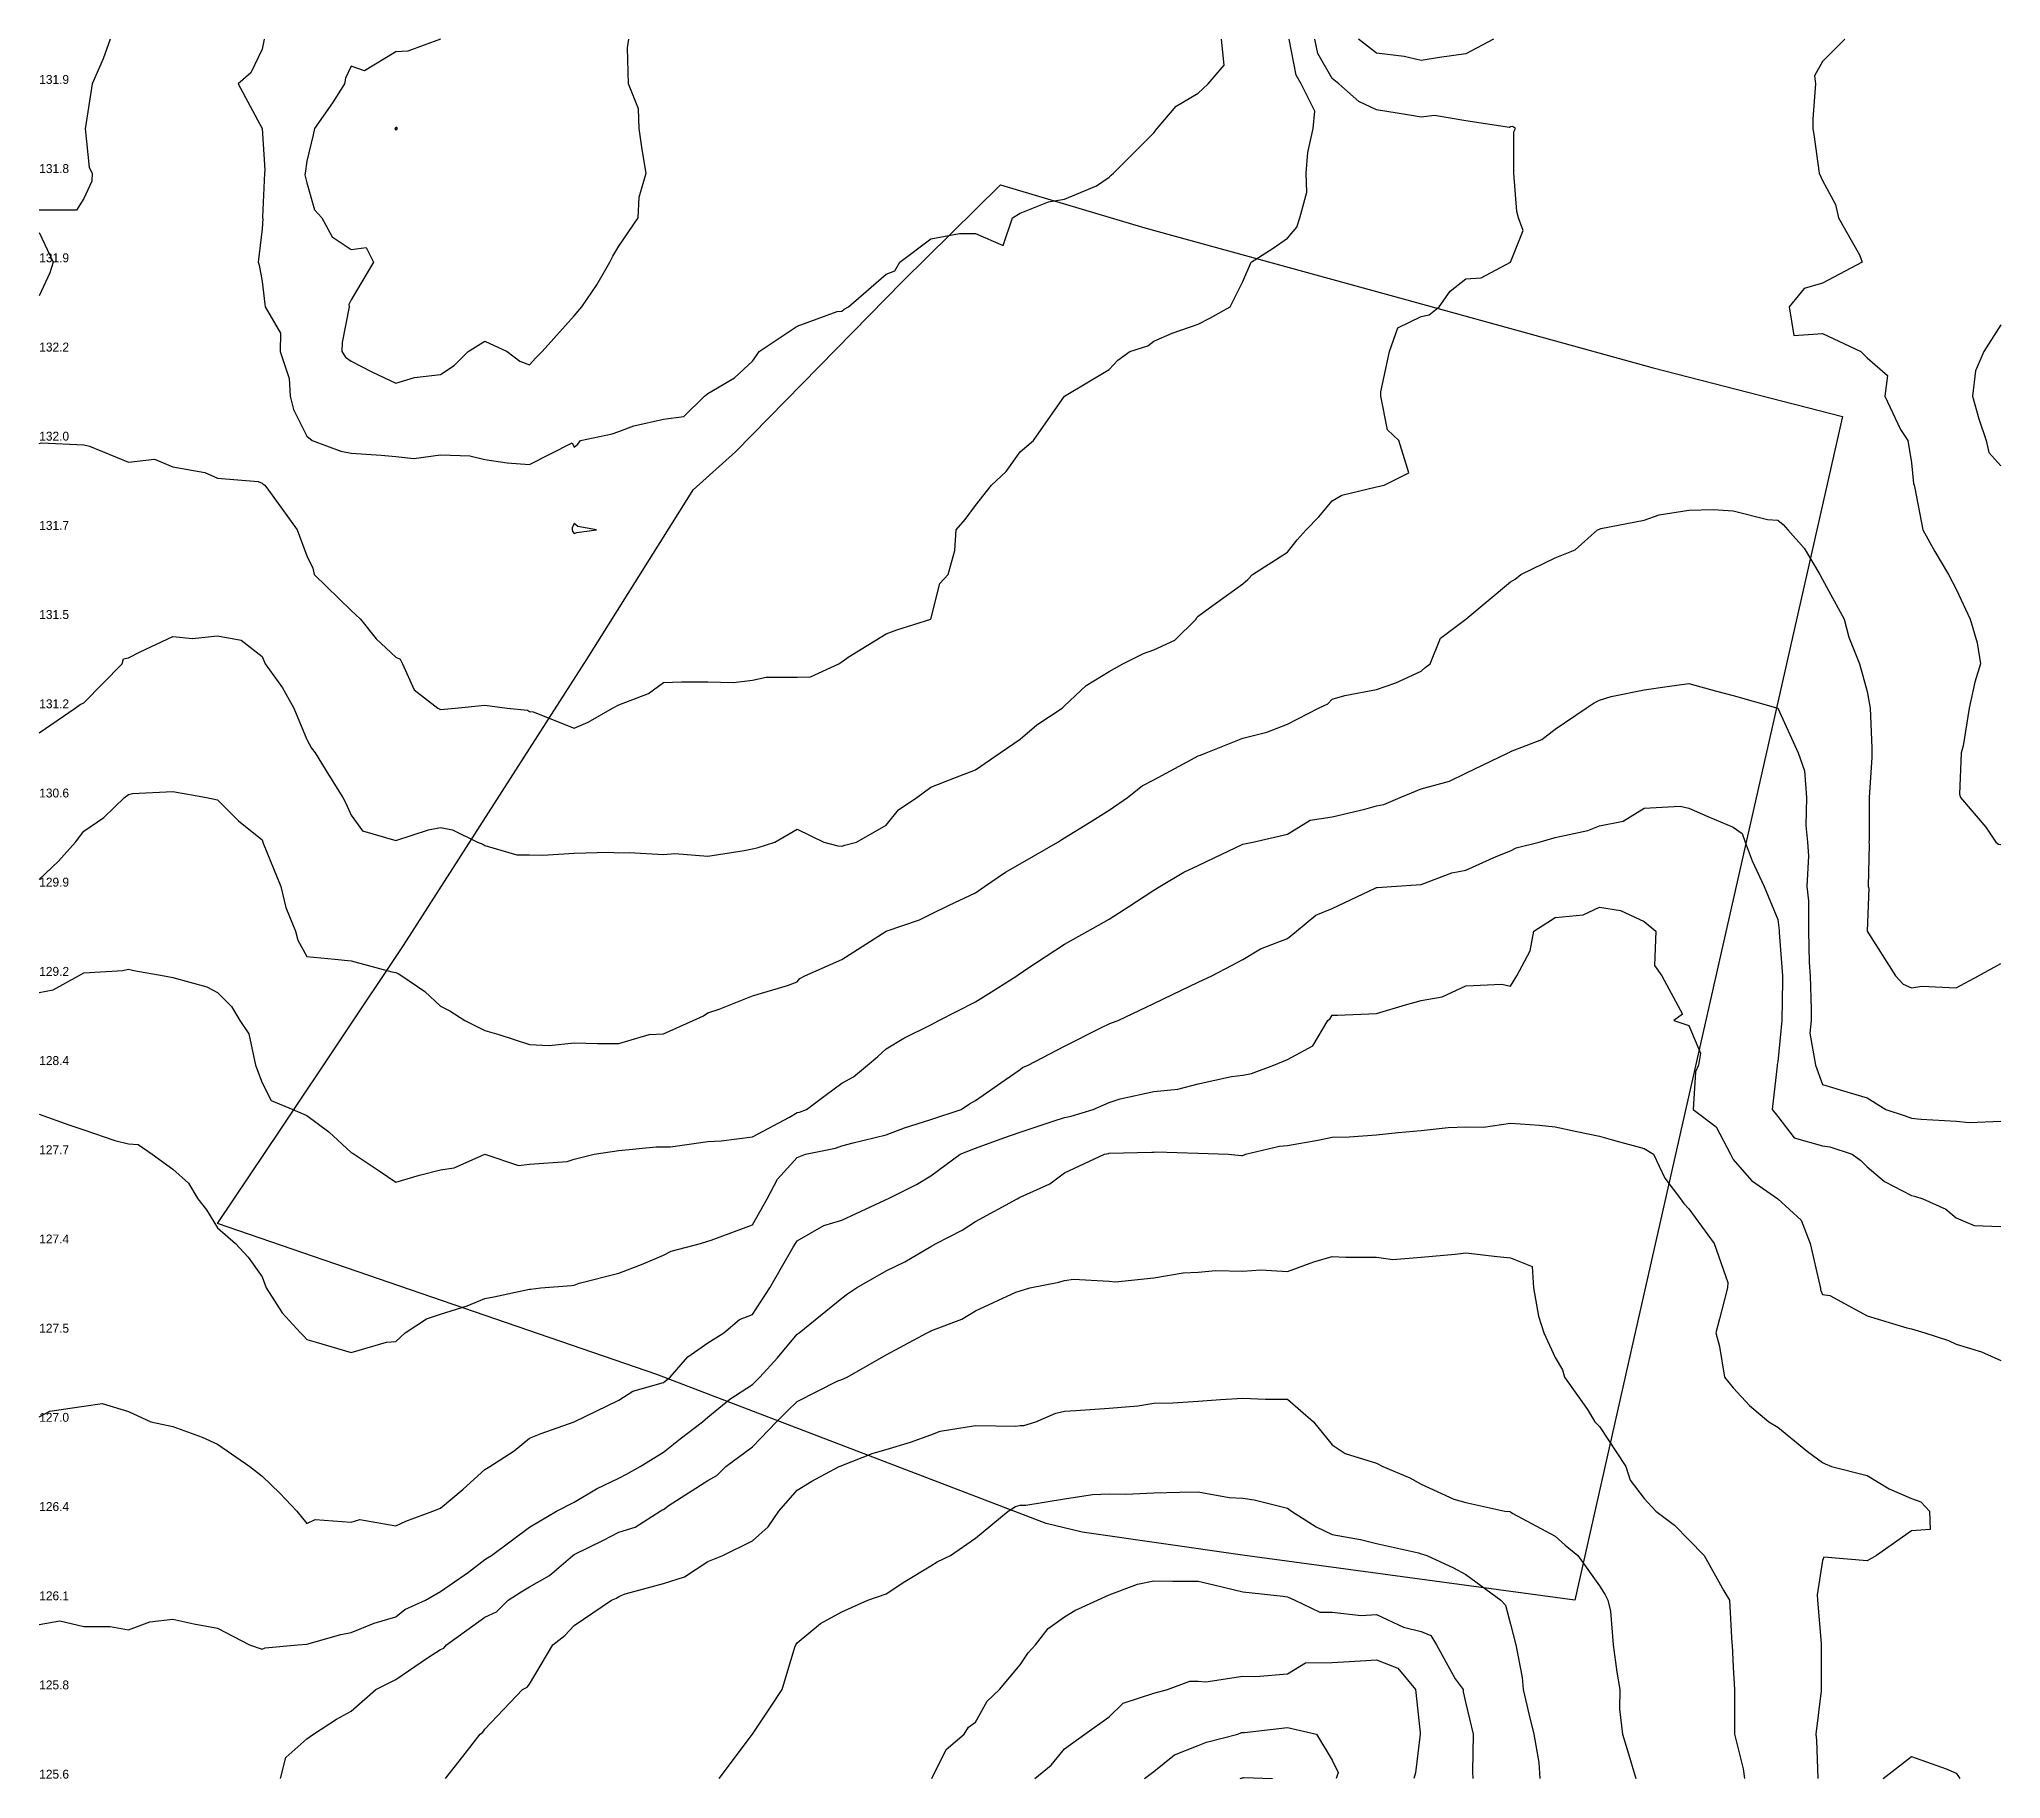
# Model space of a CAD drawing. Extents: x 0 to 220, y 0 to 195.
import ezdxf

# ---------------------------------------------------------------- set-up
doc = ezdxf.new("R2010")
doc.units = 0
for name, color, linetype in [('CONTOURS_MAJEURES', 3, 'CONTINUOUS'), ('CONTOURS_MINEURES', 8, 'CONTINUOUS'), ('PARCELLE', 4, 'CONTINUOUS'), ('POINTS_COTES', 7, 'CONTINUOUS')]:
    doc.layers.add(name, color=color, linetype=linetype)

msp = doc.modelspace()

# ---------------------------------------------------------------- linework, layer by layer
at = {"layer": 'CONTOURS_MAJEURES'}
for points in [[(163.113, 195.003), (160.005, 193.357), (157.03, 192.974), (155.005, 192.611), (153.074, 193.072), (149.995, 193.446), (147.978, 195.003)], [(40.084, 184.911), (40.175, 184.999), (40.099, 185.101), (39.997, 185.093), (39.893, 184.999), (39.997, 184.814), (40.084, 184.911)], [(0.001, 100.815), (2.154, 102.85), (4.08, 105.001), (5.001, 106.207), (7.245, 107.754), (9.583, 109.997), (10, 110.331), (10.455, 110.452), (14.999, 110.65), (18.749, 109.997), (19.999, 109.734), (22.367, 107.368), (24.998, 105.239), (25.083, 105.001), (25.109, 104.89), (27.103, 100.004), (27.658, 97.661), (28.729, 94.997), (28.986, 93.986), (29.998, 92.166), (33.146, 91.851), (34.997, 91.666), (39.542, 90.455), (39.997, 90.357), (40.247, 90.25), (40.663, 90.001), (43.24, 88.245), (44.996, 86.582), (46.067, 86.075), (47.723, 85.004), (49.996, 83.866), (51.558, 83.439), (54.995, 82.292), (57.199, 82.2), (60.005, 82.5), (62.597, 82.408), (65.005, 82.408), (68.425, 83.423), (70.004, 83.502), (73.337, 85.004), (74.486, 85.521), (75.004, 85.837), (76.253, 86.253), (80.003, 87.752), (83.931, 88.93), (85.002, 89.319), (85.315, 89.688), (85.885, 90.001), (90.002, 91.841), (95.001, 94.997), (98.711, 96.289), (100.001, 96.905), (102.064, 97.938), (105, 99.306), (106.035, 100.004), (108.38, 101.623), (110, 102.558), (114.23, 105.001), (114.701, 105.299), (114.999, 105.477), (117.793, 107.205), (119.998, 108.57), (122.067, 109.997), (123.71, 111.287), (124.998, 111.977), (129.247, 114.254), (129.997, 114.655), (130.247, 114.754), (130.88, 115.005), (134.997, 116.631), (137.682, 117.318), (139.996, 118.208), (143.496, 120.001), (144.512, 120.485), (144.996, 121), (146.424, 121.429), (149.995, 122.115), (152.142, 122.856), (155.005, 124.165), (155.45, 124.553), (156.005, 124.998), (157.148, 127.859), (160.005, 130.005), (162.732, 132.276), (165.004, 134.169), (165.517, 134.489), (166.181, 135.001), (170.004, 136.857), (172.248, 137.755), (174.786, 139.998), (175.003, 140.096), (175.155, 140.15), (180.003, 141.097), (181.669, 141.667), (185.002, 142.189), (187.729, 142.274), (190.001, 142.144), (193.847, 141.153), (195.001, 141.071), (195.601, 140.599), (196.112, 139.998), (197.942, 137.94), (199.688, 135.001), (200, 134.446), (202.424, 130.005), (202.976, 127.978), (204.166, 124.998), (205, 121.875), (205.349, 120.001), (205.555, 115.56), (205.543, 115.005), (205.521, 114.483), (205.222, 109.997), (205.222, 105.223), (205.208, 105.001), (205.244, 104.757), (205.125, 100.004), (205.192, 99.812), (205, 94.997), (208.181, 90.001), (209.069, 89.071), (209.999, 88.668), (211.142, 88.859), (214.999, 88.65), (217.498, 90.001), (219.998, 91.388)], [(27.052, -0.001), (27.641, 2.354), (29.998, 4.455), (30.767, 4.995), (33.331, 6.664), (34.997, 7.557), (37.76, 10.003), (39.997, 11.106), (43.538, 13.542), (44.996, 14.461), (45.381, 14.615), (45.682, 14.999), (49.996, 18.096), (51.281, 18.711), (52.591, 19.996), (54.048, 20.944), (54.995, 21.486), (57.218, 22.782), (59.841, 25.003), (60.005, 25.118), (63.274, 26.733), (65.005, 27.648), (66.823, 28.183), (69.655, 29.999), (69.883, 30.12), (70.004, 30.187), (70.656, 30.651), (75.004, 33.41), (76.003, 33.997), (77.003, 34.996), (80.003, 37.205), (82.679, 40.003), (83.865, 41.14), (85.002, 42.293), (89.585, 44.583), (90.002, 44.75), (90.602, 45), (95.001, 47.498), (99.584, 49.996), (99.873, 50.125), (100.001, 50.205), (103.485, 51.514), (105, 52.439), (109.545, 54.548), (110, 54.681), (111.111, 55.004), (114.363, 55.64), (114.999, 55.857), (115.999, 56.003), (119.998, 55.761), (120.693, 55.698), (124.998, 56.128), (128.295, 56.705), (129.997, 56.78), (131.948, 56.953), (134.997, 56.877), (137.024, 57.029), (139.996, 56.859), (142.95, 57.956), (144.996, 58.549), (146.547, 58.449), (149.995, 58.449), (151.799, 58.201), (155.005, 58.479), (158.814, 58.81), (160.005, 58.959), (163.523, 58.52), (165.004, 58.401), (167.432, 57.43), (167.58, 55.004), (168.152, 51.851), (168.754, 49.996), (170.004, 47.22), (170.837, 45.832), (171.056, 45), (173.64, 41.366), (174.486, 40.003), (174.744, 39.744), (175.003, 39.485), (177.957, 34.996), (178.451, 33.445), (180.003, 31.398), (181.299, 29.999), (183.415, 28.413), (185.002, 26.776), (186.721, 25.003), (188.93, 21.069), (189.56, 19.996), (189.845, 15.155), (189.87, 14.999), (190.001, 12.501), (190.144, 10.003), (190.137, 9.867), (190.137, 4.995), (191.088, 1.085), (191.251, -0.001)], [(123.98, -0.001), (124.998, 0.795), (127.318, 2.677), (129.997, 3.718), (130.917, 4.076), (134.42, 4.995), (134.837, 5.155), (134.997, 5.174), (135.189, 5.188), (139.996, 5.735), (143.246, 4.995), (144.996, 2.081), (145.671, 0.674), (145.442, -0.001)]]:
    msp.add_lwpolyline(points, dxfattribs=at)
at = {"layer": 'CONTOURS_MINEURES'}
for points in [[(0.001, 117.261), (4.048, 120.001), (4.592, 120.409), (5.001, 120.589), (9.286, 124.998), (9.468, 125.53), (10, 125.656), (11.316, 126.315), (14.999, 128.058), (17.187, 127.814), (19.999, 128.106), (22.646, 127.649), (24.998, 125.788), (25.347, 124.998), (27.295, 122.297), (28.54, 120.001), (29.998, 116.504), (30.533, 115.54), (30.935, 115.005), (32.498, 112.501), (34.06, 109.997), (34.372, 109.373), (34.997, 107.999), (36.247, 106.25), (39.997, 105.179), (43.645, 106.351), (44.996, 106.613), (46.347, 106.351), (49.162, 105.001), (49.746, 104.751), (49.996, 104.631), (53.567, 103.573), (54.995, 103.573), (56.469, 103.531), (60.005, 103.752), (63.876, 103.873), (65.005, 103.795), (66.171, 103.835), (70.004, 103.596), (71.29, 103.716), (75.004, 103.423), (79.066, 104.064), (80.003, 104.232), (80.628, 104.376), (82.503, 105.001), (85.002, 106.428), (88.002, 105.001), (89.567, 104.566), (90.002, 104.525), (90.347, 104.656), (91.668, 105.001), (95.001, 106.904), (96.384, 108.615), (98.422, 109.997), (100.001, 111.153), (102.778, 112.223), (105, 113.079), (107.778, 115.005), (110, 116.542), (111.874, 118.127), (114.736, 120.001), (114.999, 120.264), (117.431, 122.567), (119.998, 124.129), (121.537, 124.998), (123.844, 126.153), (124.998, 126.552), (127.379, 127.62), (129.759, 130.005), (129.831, 130.172), (129.997, 130.338), (131.247, 131.254), (134.997, 133.931), (135.552, 134.446), (136.068, 135.001), (139.996, 137.5), (141.096, 138.899), (142.111, 139.998), (143.525, 141.471), (144.996, 143.264), (146.107, 143.892), (149.995, 144.833), (150.83, 145.005), (153.614, 146.393), (152.5, 150.002), (151.224, 151.227), (150.451, 154.998), (150.484, 155.486), (151.44, 159.994), (152.357, 162.641), (155.005, 163.937), (155.882, 164.123), (157.005, 165.002), (158.261, 166.745), (160.005, 168.125), (161.735, 168.269), (165.004, 169.998), (166.433, 173.567), (165.913, 174.995), (165.718, 175.71), (165.389, 180.002), (165.389, 184.614), (165.56, 184.999), (165.231, 185.226), (165.004, 185.177), (164.912, 185.091), (160.005, 185.857), (156.472, 186.464), (155.005, 186.262), (153.453, 186.547), (149.995, 187.08), (148.004, 188.005), (145.771, 189.995), (144.996, 190.596), (143.402, 193.406), (143.077, 195.003)], [(0.001, 149.669), (0.239, 149.764), (5.001, 149.547), (5.626, 149.377), (10, 147.596), (12.916, 147.92), (14.999, 147.063), (18.571, 146.433), (19.999, 145.805), (24.564, 145.44), (24.998, 145.249), (25.099, 145.106), (25.301, 145.005), (26.109, 143.892), (28.937, 139.998), (29.998, 137.083), (30.692, 135.695), (30.831, 135.001), (34.997, 130.972), (35.489, 130.496), (36.032, 130.005), (37.785, 127.79), (39.997, 125.739), (40.484, 125.486), (40.737, 124.998), (42.048, 122.051), (44.702, 120.001), (44.996, 119.866), (46.663, 120.001), (49.996, 120.358), (52.495, 120.001), (54.762, 119.769), (54.995, 119.631), (55.413, 119.585), (60.005, 117.753), (61.557, 118.451), (64.29, 120.001), (65.005, 120.385), (68.338, 121.667), (70.004, 122.902), (72.035, 122.968), (75.004, 122.968), (77.882, 122.878), (80.003, 123.157), (81.525, 123.477), (85.002, 123.477), (86.492, 123.509), (89.669, 124.998), (89.888, 125.111), (90.002, 125.198), (90.716, 125.713), (95.001, 128.336), (96.201, 128.803), (100.001, 130.005), (101.001, 134.002), (101.945, 135.001), (102.693, 137.692), (102.858, 139.998), (103.846, 141.153), (105, 142.729), (106.786, 145.005), (108.448, 146.556), (110, 148.753), (111.499, 150.002), (114.999, 154.998), (119.998, 157.996), (120.966, 159.027), (122.306, 159.994), (124.35, 160.644), (124.998, 161.163), (127.057, 162.056), (129.997, 163.076), (131.279, 163.718), (133.568, 165.002), (134.997, 167.857), (135.934, 169.998), (138.411, 171.583), (139.996, 172.705), (141.054, 173.938), (141.371, 174.995), (142.153, 177.842), (142.111, 180.002), (142.288, 182.292), (142.865, 184.999), (143.056, 186.938), (141.549, 189.995), (140.986, 190.987), (140.171, 195.003)], [(7.941, 195.003), (7.174, 192.825), (5.938, 189.995), (5.186, 185.184), (5.167, 184.999), (5.607, 180.608), (5.953, 180.002), (5.91, 179.092), (5.001, 177.141), (4.167, 175.829), (0.001, 175.829)], [(25.211, 195.003), (24.998, 193.89), (23.749, 191.247), (22.306, 189.995), (24.998, 184.999), (25.314, 180.318), (25.271, 180.002), (25.046, 175.042), (25.056, 174.995), (25.075, 174.918), (24.998, 173.746), (24.557, 169.998), (24.686, 169.686), (24.998, 167.857), (25.292, 165.296), (25.326, 165.002), (27.06, 162.059), (27.018, 159.994), (28.028, 156.966), (28.141, 154.998), (28.504, 153.505), (29.998, 150.519), (30.623, 150.002), (33.831, 148.836), (34.997, 148.584), (38.351, 148.357), (39.997, 148.222), (41.996, 148.003), (44.996, 148.424), (48.301, 148.308), (49.996, 147.876), (52.495, 147.503), (54.995, 147.329), (59.767, 149.764), (60.005, 149.288), (60.39, 149.617), (60.719, 150.002), (64.255, 150.751), (65.005, 151.035), (66.671, 151.667), (70.004, 152.391), (72.311, 152.692), (74.619, 154.998), (75.004, 155.292), (77.966, 157.034), (80.003, 158.924), (80.444, 159.554), (80.753, 159.994), (85.002, 162.832), (89.476, 164.475), (90.002, 164.501), (90.265, 164.738), (90.771, 165.002), (95.001, 168.666), (95.954, 169.047), (96.54, 169.998), (100.001, 172.644), (103.215, 173.21), (105, 173.21), (108.125, 171.872), (109.166, 174.995), (110, 175.496), (113.214, 176.783), (114.999, 177.081), (118.57, 178.572), (119.998, 179.525), (120.237, 179.764), (120.498, 180.002), (124.998, 184.499), (125.398, 184.999), (127.498, 187.497), (129.997, 188.961), (131.108, 189.995), (132.897, 192.098), (132.586, 195.003)], [(44.996, 195.003), (41.335, 193.662), (39.997, 193.582), (36.479, 191.479), (34.997, 191.998), (34.362, 190.631), (34.243, 189.995), (32.892, 187.891), (30.857, 184.999), (30.712, 184.285), (29.998, 181.335), (29.816, 180.002), (29.807, 179.811), (29.998, 178.889), (30.873, 175.871), (31.705, 174.995), (32.855, 172.853), (34.997, 171.445), (36.664, 171.664), (37.497, 169.998), (34.997, 165.771), (34.734, 165.265), (34.775, 165.002), (33.979, 161.015), (33.94, 159.994), (34.35, 159.348), (34.997, 158.917), (37.289, 157.704), (39.997, 156.441), (42.093, 157.093), (44.996, 157.425), (46.548, 158.444), (48.099, 159.994), (49.996, 161.166), (52.495, 159.994), (53.917, 158.917), (54.995, 158.509), (55.711, 159.281), (56.408, 159.994), (60.005, 164), (60.859, 165.002), (62.541, 167.464), (63.982, 169.998), (64.323, 170.68), (65.005, 171.797), (67.167, 174.995), (67.29, 177.284), (68.066, 180.002), (67.636, 182.632), (67.304, 184.999), (67.216, 187.209), (66.086, 189.995), (65.977, 194.029), (66.134, 195.003)], [(163.113, 195.003), (160.005, 193.357), (157.03, 192.974), (155.005, 192.611), (153.074, 193.072), (149.995, 193.446), (147.978, 195.003)], [(202.5, 195.003), (200, 192.499), (199.091, 190.905), (199.231, 189.995), (198.929, 186.069), (198.929, 184.999), (199.063, 184.062), (199.643, 180.002), (200, 179.168), (201.471, 176.468), (201.786, 174.995), (204.166, 170.831), (204.444, 169.998), (200, 167.647), (197.955, 167.046), (196.251, 165.002), (196.786, 161.783), (200, 161.997), (204.286, 159.994), (205, 159.281), (207.307, 157.304), (207, 154.998), (208.749, 151.251), (209.564, 150.002), (209.999, 147.503), (210.199, 145.205), (210.293, 145.005), (210.344, 144.66), (211.249, 139.998), (212.588, 137.589), (214.142, 135.001), (214.999, 133.336), (216.577, 130.005), (217.345, 127.348), (217.736, 124.998), (217.089, 122.908), (216.443, 120.001), (215.788, 115.794), (215.554, 115.005), (215.383, 110.382), (215.475, 109.997), (218.332, 106.666), (219.443, 105.001), (219.76, 104.763), (219.998, 104.715)], [(40.084, 184.911), (40.175, 184.999), (40.099, 185.101), (39.997, 185.093), (39.893, 184.999), (39.997, 184.814), (40.084, 184.911)], [(0.001, 173.329), (1.58, 169.998), (1.201, 168.799), (0.001, 166.251)], [(219.998, 162.999), (218.089, 159.994), (217.15, 157.844), (216.829, 154.998), (217.547, 152.451), (218.375, 150.002), (218.654, 148.659), (219.998, 147.163)], [(0.001, 100.815), (2.154, 102.85), (4.08, 105.001), (5.001, 106.207), (7.245, 107.754), (9.583, 109.997), (10, 110.331), (10.455, 110.452), (14.999, 110.65), (18.749, 109.997), (19.999, 109.734), (22.367, 107.368), (24.998, 105.239), (25.083, 105.001), (25.109, 104.89), (27.103, 100.004), (27.658, 97.661), (28.729, 94.997), (28.986, 93.986), (29.998, 92.166), (33.146, 91.851), (34.997, 91.666), (39.542, 90.455), (39.997, 90.357), (40.247, 90.25), (40.663, 90.001), (43.24, 88.245), (44.996, 86.582), (46.067, 86.075), (47.723, 85.004), (49.996, 83.866), (51.558, 83.439), (54.995, 82.292), (57.199, 82.2), (60.005, 82.5), (62.597, 82.408), (65.005, 82.408), (68.425, 83.423), (70.004, 83.502), (73.337, 85.004), (74.486, 85.521), (75.004, 85.837), (76.253, 86.253), (80.003, 87.752), (83.931, 88.93), (85.002, 89.319), (85.315, 89.688), (85.885, 90.001), (90.002, 91.841), (95.001, 94.997), (98.711, 96.289), (100.001, 96.905), (102.064, 97.938), (105, 99.306), (106.035, 100.004), (108.38, 101.623), (110, 102.558), (114.23, 105.001), (114.701, 105.299), (114.999, 105.477), (117.793, 107.205), (119.998, 108.57), (122.067, 109.997), (123.71, 111.287), (124.998, 111.977), (129.247, 114.254), (129.997, 114.655), (130.247, 114.754), (130.88, 115.005), (134.997, 116.631), (137.682, 117.318), (139.996, 118.208), (143.496, 120.001), (144.512, 120.485), (144.996, 121), (146.424, 121.429), (149.995, 122.115), (152.142, 122.856), (155.005, 124.165), (155.45, 124.553), (156.005, 124.998), (157.148, 127.859), (160.005, 130.005), (162.732, 132.276), (165.004, 134.169), (165.517, 134.489), (166.181, 135.001), (170.004, 136.857), (172.248, 137.755), (174.786, 139.998), (175.003, 140.096), (175.155, 140.15), (180.003, 141.097), (181.669, 141.667), (185.002, 142.189), (187.729, 142.274), (190.001, 142.144), (193.847, 141.153), (195.001, 141.071), (195.601, 140.599), (196.112, 139.998), (197.942, 137.94), (199.688, 135.001), (200, 134.446), (202.424, 130.005), (202.976, 127.978), (204.166, 124.998), (205, 121.875), (205.349, 120.001), (205.555, 115.56), (205.543, 115.005), (205.521, 114.483), (205.222, 109.997), (205.222, 105.223), (205.208, 105.001), (205.244, 104.757), (205.125, 100.004), (205.192, 99.812), (205, 94.997), (208.181, 90.001), (209.069, 89.071), (209.999, 88.668), (211.142, 88.859), (214.999, 88.65), (217.498, 90.001), (219.998, 91.388)], [(59.787, 139.998), (59.805, 139.798), (60.005, 139.581), (60.283, 139.72), (62.505, 139.998), (60.39, 140.383), (60.005, 140.713), (59.767, 140.236), (59.787, 139.998)], [(0.001, 88.127), (1.563, 88.439), (4.412, 90.001), (5.001, 90.323), (9.394, 90.606), (10, 90.741), (10.606, 90.606), (14, 90.001), (14.999, 89.828), (18.783, 88.785), (19.999, 88.127), (21.561, 86.566), (22.499, 85.004), (23.499, 83.502), (24.267, 79.997), (24.998, 77.998), (26.021, 76.022), (28.46, 75), (29.998, 74.334), (32.498, 72.502), (34.997, 70.189), (35.122, 70.129), (35.31, 70.004), (38.122, 68.126), (39.997, 66.874), (42.643, 67.647), (44.996, 68.262), (46.534, 68.463), (49.996, 70.004), (53.745, 68.752), (54.995, 68.891), (59.204, 69.203), (60.005, 69.432), (60.44, 69.568), (62.227, 70.004), (65.005, 70.407), (69.195, 70.812), (70.004, 70.812), (70.813, 70.812), (75.004, 71.44), (76.497, 71.496), (80.003, 71.934), (84.149, 74.147), (85.002, 74.661), (85.285, 74.718), (86.063, 75), (88.291, 76.71), (90.002, 77.953), (91.325, 78.674), (92.905, 79.997), (94.046, 80.954), (95.001, 81.805), (96.984, 83.018), (100.001, 84.491), (100.91, 85.004), (105, 87.096), (106.812, 88.19), (109.629, 90.001), (109.846, 90.154), (110, 90.264), (110.769, 90.769), (114.999, 93.551), (117.618, 94.997), (119.998, 96.35), (122.211, 97.788), (124.998, 99.598), (125.68, 100.004), (128.387, 101.613), (129.997, 102.378), (131.777, 103.222), (134.997, 104.751), (136.108, 105.001), (139.996, 105.898), (142.536, 107.459), (144.996, 107.817), (148.686, 108.689), (149.995, 109.05), (150.794, 109.201), (152.62, 109.997), (155.005, 110.96), (158.187, 111.818), (160.005, 112.729), (164.766, 115.005), (164.921, 115.088), (165.004, 115.133), (168.522, 116.485), (170.004, 117.669), (173.503, 120.001), (174.403, 120.601), (175.003, 120.91), (176.307, 121.305), (180.003, 122.069), (182.578, 122.424), (185.002, 122.758), (188.097, 121.905), (190.001, 121.429), (195.001, 120.001), (197.257, 115.005), (197.992, 112.993), (198.191, 109.997), (198.131, 106.869), (198.306, 105.001), (198.45, 103.452), (198.249, 100.004), (198.422, 98.423), (198.444, 94.997), (198.514, 91.486), (198.625, 90.001), (198.742, 86.261), (198.718, 85.004), (198.587, 83.589), (199.231, 79.997), (200, 77.803), (203.103, 76.895), (205, 76.341), (207.115, 75), (209.292, 74.293), (209.999, 74.052), (211.086, 73.914), (214.999, 73.7), (216.46, 73.54), (219.998, 73.711)], [(0.001, 74.488), (3.303, 73.303), (5.001, 72.752), (8.462, 71.541), (10, 71.179), (11.081, 71.084), (12.666, 70.004), (14.999, 68.335), (16.749, 66.749), (17.799, 64.996), (18.777, 63.775), (19.999, 61.763), (21.999, 60), (23.447, 58.449), (24.998, 56.253), (25.439, 55.004), (27.23, 52.232), (29.308, 49.996), (29.634, 49.633), (29.998, 49.227), (31.05, 48.944), (34.997, 47.776), (38.944, 48.944), (39.997, 48.997), (41.049, 49.996), (43.434, 51.561), (44.996, 52.083), (47.996, 53.001), (49.996, 53.839), (50.995, 54.002), (54.995, 54.881), (55.123, 54.875), (56.248, 55.004), (59.71, 55.298), (60.005, 55.329), (60.561, 55.559), (65.005, 56.669), (67.732, 57.729), (70.004, 58.685), (70.881, 59.123), (74.17, 60), (75.004, 60.244), (75.374, 60.37), (80.003, 62.092), (81.626, 64.996), (82.799, 67.203), (85.002, 69.646), (85.955, 70.004), (89.316, 70.689), (90.002, 70.937), (91.27, 71.272), (95.001, 72.161), (97.034, 72.969), (100.001, 73.884), (103.387, 75), (104.334, 75.666), (105, 76.041), (108.333, 78.331), (110, 79.516), (110.287, 79.71), (110.925, 79.997), (114.999, 82.115), (119.229, 84.234), (119.998, 84.626), (120.272, 84.73), (120.998, 85.004), (124.998, 86.908), (127.094, 87.905), (129.997, 89.287), (131.497, 90.001), (133.811, 91.186), (134.997, 91.841), (136.964, 93.031), (139.996, 94.202), (140.996, 94.997), (143.178, 96.818), (144.996, 97.546), (149.823, 99.832), (149.995, 99.893), (150.1, 99.9), (151.665, 100.004), (155.005, 100.232), (158.448, 101.561), (160.005, 101.866), (163.397, 103.395), (165.004, 104.002), (165.638, 104.367), (168.218, 105.001), (170.004, 105.5), (173.692, 106.311), (175.003, 106.818), (177.644, 107.358), (180.003, 108.786), (184.034, 109.03), (185.002, 108.798), (187.145, 107.856), (190.001, 106.666), (190.977, 105.976), (191.335, 105.001), (192.106, 102.897), (193.473, 100.004), (195.001, 96.332), (195.132, 95.129), (195.133, 94.997), (195.136, 94.862), (195.501, 90.001), (195.517, 89.485), (195.428, 85.004), (195.001, 80.354), (194.938, 80.06), (194.932, 79.997), (194.913, 79.909), (194.376, 75), (195.001, 74.246), (196.845, 71.847), (200, 70.951), (200.841, 70.844), (203.333, 70.004), (204.307, 69.311), (205, 68.596), (206.949, 66.948), (209.999, 65.382), (210.305, 65.303), (211.249, 64.996), (213.845, 63.843), (214.999, 62.855), (216.998, 61.999), (219.998, 61.895)], [(0.001, 40.558), (1.177, 41.179), (5.001, 41.752), (7.059, 42.061), (10, 41.156), (12.5, 40.003), (14.999, 39.467), (18.289, 38.29), (19.999, 37.5), (23.61, 34.996), (24.998, 33.91), (26.998, 31.998), (28.911, 29.999), (29.998, 28.612), (30.959, 29.039), (34.997, 28.75), (35.943, 29.054), (39.997, 28.334), (41.133, 28.864), (44.163, 29.999), (44.996, 30.318), (47.554, 32.44), (49.996, 34.663), (50.551, 34.996), (53.256, 36.738), (54.995, 38.158), (56.294, 38.705), (60.005, 40.003), (65.005, 42.446), (66.559, 43.447), (70.004, 44.397), (70.749, 45), (72.731, 47.271), (75.004, 48.843), (76.768, 49.996), (78.536, 51.465), (80.003, 52.036), (81.954, 55.004), (84.574, 59.572), (84.826, 60), (85.002, 60.294), (88.002, 61.999), (90.002, 62.621), (94.85, 64.845), (95.001, 64.917), (95.168, 64.996), (98.407, 66.592), (100.001, 67.59), (103.293, 70.004), (105, 70.676), (108.169, 71.834), (110, 72.478), (113.713, 73.715), (114.999, 74.11), (115.749, 74.251), (118.213, 75), (119.998, 75.819), (121.218, 76.219), (124.998, 77.018), (127.717, 77.279), (129.997, 77.887), (133.711, 78.712), (134.997, 78.872), (135.954, 79.04), (138.458, 79.997), (139.996, 80.623), (142.853, 82.143), (144.512, 85.004), (144.768, 85.231), (144.996, 85.581), (145.596, 85.604), (149.995, 85.773), (153.237, 86.768), (155.005, 87.225), (157.349, 87.658), (160.005, 88.865), (164.052, 89.049), (165.004, 88.825), (165.718, 90.001), (167.213, 92.789), (167.643, 94.997), (170.004, 96.545), (173.17, 96.833), (175.003, 97.684), (177.343, 97.341), (180.003, 96.092), (181.299, 94.997), (181.156, 91.154), (182.002, 90.001), (184.288, 85.718), (183.335, 85.004), (185.002, 84.448), (186.335, 81.332), (186.113, 79.997), (185.771, 79.228), (185.512, 75), (188.072, 73.072), (189.668, 70.004), (190.001, 69.422), (192.044, 67.042), (195.001, 64.996), (197.609, 62.607), (198.637, 60), (199.706, 55.298), (199.789, 55.004), (199.783, 54.786), (200, 54.288), (200.834, 54.169), (205, 51.874), (209.464, 50.533), (209.999, 50.425), (211.499, 49.996), (214.124, 49.122), (214.999, 48.701), (217.855, 47.855), (219.998, 46.873)], [(0.001, 17.27), (2.309, 17.69), (5.001, 17.057), (7.941, 17.057), (10, 16.665), (12.414, 17.584), (14.999, 17.882), (17.343, 17.341), (19.999, 16.85), (23.57, 14.999), (24.998, 14.5), (25.332, 14.666), (28.998, 14.999), (29.998, 15.092), (33.838, 16.158), (34.997, 16.377), (37.558, 17.436), (39.997, 18.122), (41.022, 18.971), (43.33, 19.996), (44.996, 20.981), (48.154, 23.158), (49.996, 24.565), (50.261, 24.737), (50.725, 25.003), (54.995, 28.204), (58.027, 29.999), (60.005, 30.999), (62.505, 32.498), (65.005, 33.7), (65.851, 34.15), (67.391, 34.996), (70.004, 36.595), (71.903, 38.101), (74.379, 40.003), (75.004, 40.525), (77.462, 42.542), (80.003, 44.189), (80.417, 44.586), (80.825, 45), (82.808, 47.192), (85.002, 49.838), (85.235, 49.996), (90.002, 53.87), (90.668, 54.336), (91.668, 55.004), (95.001, 56.938), (97.066, 57.936), (100.001, 59.655), (100.589, 60), (103.515, 61.484), (105, 62.457), (109.697, 64.996), (109.886, 65.11), (110, 65.197), (113.333, 66.666), (114.999, 67.928), (119.472, 70.004), (119.915, 70.087), (119.998, 70.112), (124.785, 70.216), (124.998, 70.245), (125.254, 70.26), (129.997, 70.135), (133.33, 70.004), (134.841, 69.847), (134.997, 69.852), (135.309, 70.004), (139.104, 70.896), (139.996, 70.977), (143.402, 71.596), (144.996, 71.91), (146.929, 71.936), (149.995, 72.163), (152.431, 72.433), (155.005, 72.66), (158.005, 73.002), (160.005, 73.057), (161.976, 73.03), (165.004, 73.469), (168.261, 73.259), (170.004, 73.085), (172.45, 72.555), (175.003, 72.036), (176.561, 71.561), (180.003, 70.659), (181.055, 70.004), (182.324, 67.321), (184.065, 64.996), (184.466, 64.461), (185.002, 63.886), (187.839, 60), (189.376, 55.628), (189.349, 55.004), (188.45, 51.55), (188.045, 49.996), (188.45, 48.446), (189.002, 45), (190.001, 43.81), (191.819, 41.82), (194.001, 40.003), (195.001, 39.396), (198.334, 36.665), (200, 35.451), (200.294, 35.29), (201, 34.996), (205, 33.971), (207.499, 32.498), (209.999, 31.394), (211.016, 31.016), (211.999, 29.999), (212.068, 27.932), (209.999, 27.779), (206.052, 25.003), (205, 24.414), (200.162, 24.842), (200, 24.447), (199.394, 20.603), (199.46, 19.996), (199.853, 15.146), (199.849, 14.999), (199.853, 14.852), (199.853, 10.003), (199.849, 9.851), (199.267, 4.995), (199.321, 4.317), (199.488, -0.001)], [(27.052, -0.001), (27.641, 2.354), (29.998, 4.455), (30.767, 4.995), (33.331, 6.664), (34.997, 7.557), (37.76, 10.003), (39.997, 11.106), (43.538, 13.542), (44.996, 14.461), (45.381, 14.615), (45.682, 14.999), (49.996, 18.096), (51.281, 18.711), (52.591, 19.996), (54.048, 20.944), (54.995, 21.486), (57.218, 22.782), (59.841, 25.003), (60.005, 25.118), (63.274, 26.733), (65.005, 27.648), (66.823, 28.183), (69.655, 29.999), (69.883, 30.12), (70.004, 30.187), (70.656, 30.651), (75.004, 33.41), (76.003, 33.997), (77.003, 34.996), (80.003, 37.205), (82.679, 40.003), (83.865, 41.14), (85.002, 42.293), (89.585, 44.583), (90.002, 44.75), (90.602, 45), (95.001, 47.498), (99.584, 49.996), (99.873, 50.125), (100.001, 50.205), (103.485, 51.514), (105, 52.439), (109.545, 54.548), (110, 54.681), (111.111, 55.004), (114.363, 55.64), (114.999, 55.857), (115.999, 56.003), (119.998, 55.761), (120.693, 55.698), (124.998, 56.128), (128.295, 56.705), (129.997, 56.78), (131.948, 56.953), (134.997, 56.877), (137.024, 57.029), (139.996, 56.859), (142.95, 57.956), (144.996, 58.549), (146.547, 58.449), (149.995, 58.449), (151.799, 58.201), (155.005, 58.479), (158.814, 58.81), (160.005, 58.959), (163.523, 58.52), (165.004, 58.401), (167.432, 57.43), (167.58, 55.004), (168.152, 51.851), (168.754, 49.996), (170.004, 47.22), (170.837, 45.832), (171.056, 45), (173.64, 41.366), (174.486, 40.003), (174.744, 39.744), (175.003, 39.485), (177.957, 34.996), (178.451, 33.445), (180.003, 31.398), (181.299, 29.999), (183.415, 28.413), (185.002, 26.776), (186.721, 25.003), (188.93, 21.069), (189.56, 19.996), (189.845, 15.155), (189.87, 14.999), (190.001, 12.501), (190.144, 10.003), (190.137, 9.867), (190.137, 4.995), (191.088, 1.085), (191.251, -0.001)], [(45.584, -0.001), (47.496, 2.497), (49.469, 4.995), (49.768, 5.223), (49.996, 5.552), (54.206, 10.003), (54.741, 10.257), (54.995, 10.602), (57.619, 14.999), (58.95, 16.051), (60.005, 17.172), (64.198, 19.996), (64.762, 20.239), (65.005, 20.413), (65.719, 20.711), (70.004, 21.873), (72.385, 22.619), (75.004, 24.344), (76.67, 25.003), (80.003, 26.669), (81.757, 28.246), (82.944, 29.999), (85.002, 32.331), (86.669, 33.33), (89.708, 34.996), (89.928, 35.069), (90.002, 35.11), (93.526, 36.473), (95.001, 36.914), (97.728, 37.727), (100.001, 38.559), (101.042, 38.96), (105, 39.599), (109.523, 39.526), (110, 39.586), (110.416, 39.586), (111.764, 40.003), (114.034, 40.968), (114.999, 41.198), (116.278, 41.281), (119.998, 41.524), (123.198, 41.802), (124.998, 42.095), (127.141, 42.145), (129.997, 42.335), (132.497, 42.502), (134.997, 42.668), (137.55, 42.555), (139.996, 42.555), (142.923, 40.003), (144.996, 37.424), (146.45, 36.453), (149.995, 35.354), (150.678, 34.996), (153.719, 33.713), (155.005, 33.018), (158.659, 31.345), (160.005, 30.971), (164.379, 29.999), (164.942, 29.937), (165.004, 29.895), (165.267, 29.736), (170.004, 27.197), (171.157, 26.156), (172.575, 25.003), (175.003, 21.598), (175.618, 20.612), (175.933, 19.996), (176.215, 18.784), (176.531, 14.999), (176.954, 11.953), (177.289, 10.003), (177.225, 7.777), (177.564, 4.995), (178.151, 3.145), (179.05, -0.001)], [(76.253, -0.001), (80.003, 4.995), (82.003, 8), (83.336, 10.003), (84.739, 14.736), (84.871, 14.999), (85.002, 15.216), (87.621, 17.378), (90.002, 18.7), (92.918, 19.996), (95.001, 20.732), (97.084, 22.082), (100.001, 23.872), (100.715, 24.288), (102.188, 25.003), (105, 26.958), (108.684, 29.999), (109.479, 30.52), (110, 30.64), (110.641, 30.64), (114.999, 31.381), (118.147, 31.85), (119.998, 31.921), (121.885, 31.885), (124.998, 32.052), (127.892, 32.103), (129.997, 32.141), (133.475, 31.52), (134.997, 31.457), (136.247, 31.249), (139.996, 30.333), (140.451, 29.999), (143.21, 28.215), (144.996, 27.37), (148.187, 26.81), (149.995, 26.373), (154.692, 25.315), (155.005, 25.206), (155.63, 25.003), (158.623, 23.619), (160.005, 22.9), (163.923, 19.996), (164.441, 19.433), (165.004, 17.331), (165.618, 14.999), (166.328, 11.325), (166.433, 10.003), (167.119, 7.114), (167.623, 4.995), (168.177, 1.825), (168.307, -0.001)], [(100.123, -0.001), (101.722, 3.275), (103.75, 4.995), (104.239, 5.757), (105, 6.343), (106.301, 8.699), (107.714, 10.003), (110, 12.759), (110.915, 14.084), (111.756, 14.999), (113.153, 16.844), (114.999, 18.155), (116.166, 18.83), (118.683, 19.996), (119.998, 20.622), (123.18, 21.816), (124.998, 22.173), (127.125, 22.126), (129.997, 22.126), (131.721, 21.722), (134.997, 20.954), (139.52, 20.472), (139.996, 20.396), (140.83, 19.996), (143.645, 18.645), (144.996, 18.663), (148.269, 18.271), (149.995, 18.403), (153.022, 16.977), (155.005, 16.482), (156.061, 16.054), (156.702, 14.999), (158.805, 11.202), (159.689, 10.003), (159.716, 9.714), (160.005, 8.421), (160.817, 4.995), (160.764, 0.758), (160.805, -0.001)], [(111.666, -0.001), (113.484, 1.513), (114.999, 3.33), (117.272, 4.995), (119.998, 6.934), (121.556, 8.443), (124.998, 9.567), (126.536, 10.003), (129.06, 10.94), (129.997, 10.92), (130.831, 10.835), (134.997, 11.486), (136.458, 11.463), (139.996, 11.762), (142.014, 12.983), (144.996, 13.009), (148.203, 13.208), (149.995, 13.304), (152.387, 12.388), (154.357, 10.003), (154.873, 5.127), (154.862, 4.995), (154.363, 0.639), (154.156, -0.001)], [(123.98, -0.001), (124.998, 0.795), (127.318, 2.677), (129.997, 3.718), (130.917, 4.076), (134.42, 4.995), (134.837, 5.155), (134.997, 5.174), (135.189, 5.188), (139.996, 5.735), (143.246, 4.995), (144.996, 2.081), (145.671, 0.674), (145.442, -0.001)], [(206.818, -0.001), (209.999, 2.497), (213.888, 1.109), (214.999, 0.623), (215.249, 0.249), (215.399, -0.001)], [(134.711, -0.001), (134.917, 0.079), (134.997, 0.1), (135.109, 0.111), (138.33, -0.001)]]:
    msp.add_lwpolyline(points, dxfattribs=at)
at = {"layer": 'PARCELLE'}
msp.add_lwpolyline([(20, 62.226), (27.168, 72.924), (40.849, 93.386), (61.457, 125.527), (73.041, 143.988), (73.355, 144.485), (78.1, 148.73), (96.837, 167.831), (107.807, 178.686), (123.992, 173.854), (154.453, 165.474), (181.003, 158.176), (202.242, 152.712), (202.127, 152.214), (178.818, 49.202), (172.222, 20), (134.965, 25.061), (116.971, 27.641), (112.92, 28.603), (69.254, 45.317), (20, 62.226)], close=True, dxfattribs=at)

# ---------------------------------------------------------------- texts
at = {"layer": 'POINTS_COTES'}
for s, p in [('131.9', (0.001, 189.995)), ('131.8', (0.001, 180.002)), ('131.9', (0.001, 169.998)), ('132.2', (0.001, 159.994)), ('132.0', (0.001, 150.002)), ('131.7', (0.001, 139.998)), ('131.5', (0.001, 130.005)), ('131.2', (0.001, 120.001)), ('130.6', (0.001, 109.997)), ('129.9', (0.001, 100.004)), ('129.2', (0.001, 90.001)), ('128.4', (0.001, 79.997)), ('127.7', (0.001, 70.004)), ('127.4', (0.001, 60)), ('127.5', (0.001, 49.996)), ('127.0', (0.001, 40.003)), ('126.4', (0.001, 29.999)), ('126.1', (0.001, 19.996)), ('125.8', (0.001, 10.003)), ('125.6', (0.001, -0.001))]:
    msp.add_text(s, height=1, dxfattribs=at).set_placement(p)

doc.saveas('drawing.dxf')
